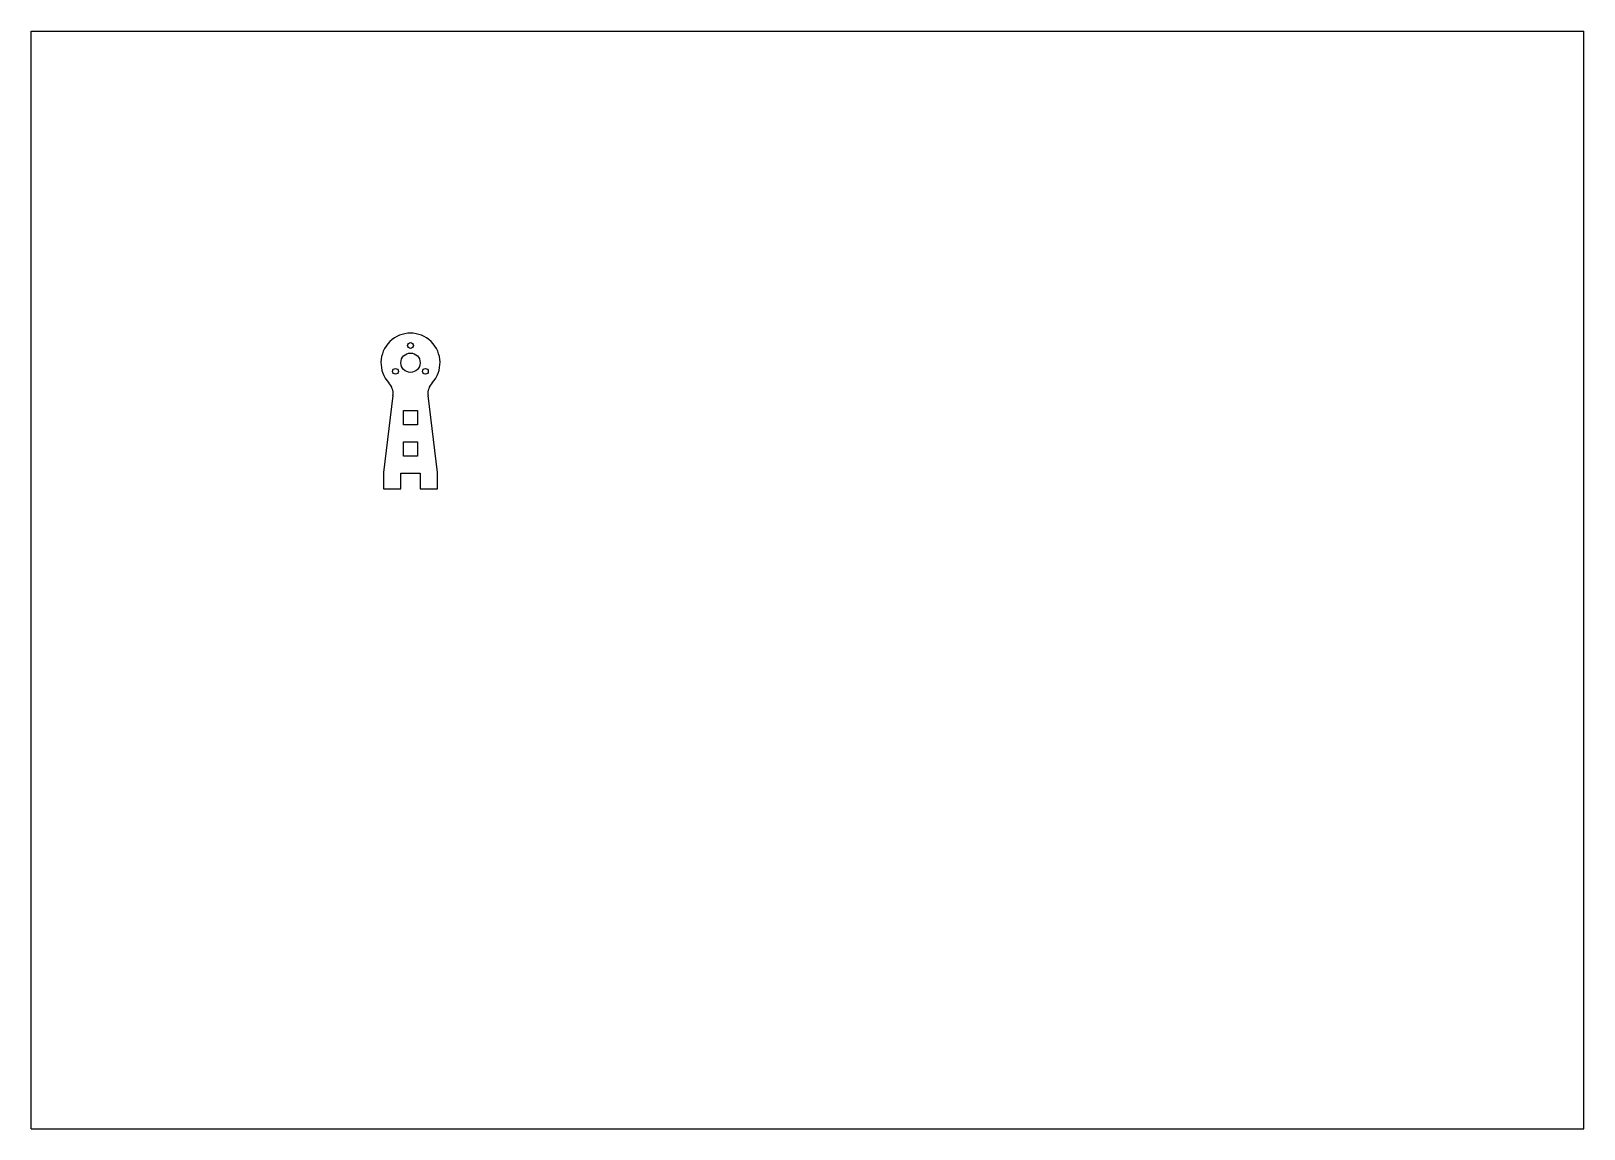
# Model space of a CAD drawing. Header units: millimetres. Extents: x 0 to 297, y 0 to 210.
import ezdxf

# ---------------------------------------------------------------- set-up
doc = ezdxf.new("R2010")
doc.units = ezdxf.units.MM
doc.header["$LTSCALE"] = 16.335
doc.layers.get('0').update_dxf_attribs({"linetype": 'CONTINUOUS'})
doc.layers.add('02___PRT_ALL_AXES', color=7, linetype='CONTINUOUS')

msp = doc.modelspace()

# ---------------------------------------------------------------- linework, layer by layer
at = {"color": 7, "linetype": 'CONTINUOUS'}
for p, q in [((0, 0), (0, 210)), ((0, 210), (297, 210)), ((297, 0), (297, 210)), ((69.22, 140.3), (67.42, 125.57)), ((77.72, 125.57), (75.92, 140.3)), ((71.22, 134.71), (71.22, 137.41)), ((71.22, 137.41), (73.92, 137.41)), ((73.92, 137.41), (73.92, 134.71)), ((73.92, 134.71), (71.22, 134.71)), ((71.22, 131.41), (73.92, 131.41)), ((71.22, 128.71), (71.22, 131.41)), ((73.92, 131.41), (73.92, 128.71)), ((73.92, 128.71), (71.22, 128.71)), ((67.42, 125.57), (67.42, 122.41)), ((70.72, 125.41), (74.42, 125.41)), ((70.72, 122.41), (70.72, 125.41)), ((74.42, 125.41), (74.42, 122.41)), ((77.72, 122.41), (77.72, 125.57)), ((67.42, 122.41), (70.72, 122.41)), ((74.42, 122.41), (77.72, 122.41)), ((0, 0), (297, 0))]:
    msp.add_line(p, q, dxfattribs=at)
for centre, radius, start, end in [((72.57, 146.56), 5.65, 317.0387, 222.9613), ((66.24, 140.67), 3, 353.0429, 42.9613), ((78.9, 140.67), 3, 137.0387, 186.9571)]:
    msp.add_arc(centre, radius, start, end, dxfattribs=at)
at = {"layer": '02___PRT_ALL_AXES', "color": 7, "linetype": 'CONTINUOUS'}
for centre, radius in [((72.57, 149.86), 0.55), ((72.57, 146.56), 1.85), ((69.71, 144.91), 0.55), ((75.43, 144.91), 0.55)]:
    msp.add_circle(centre, radius, dxfattribs=at)

doc.saveas('drawing.dxf')
